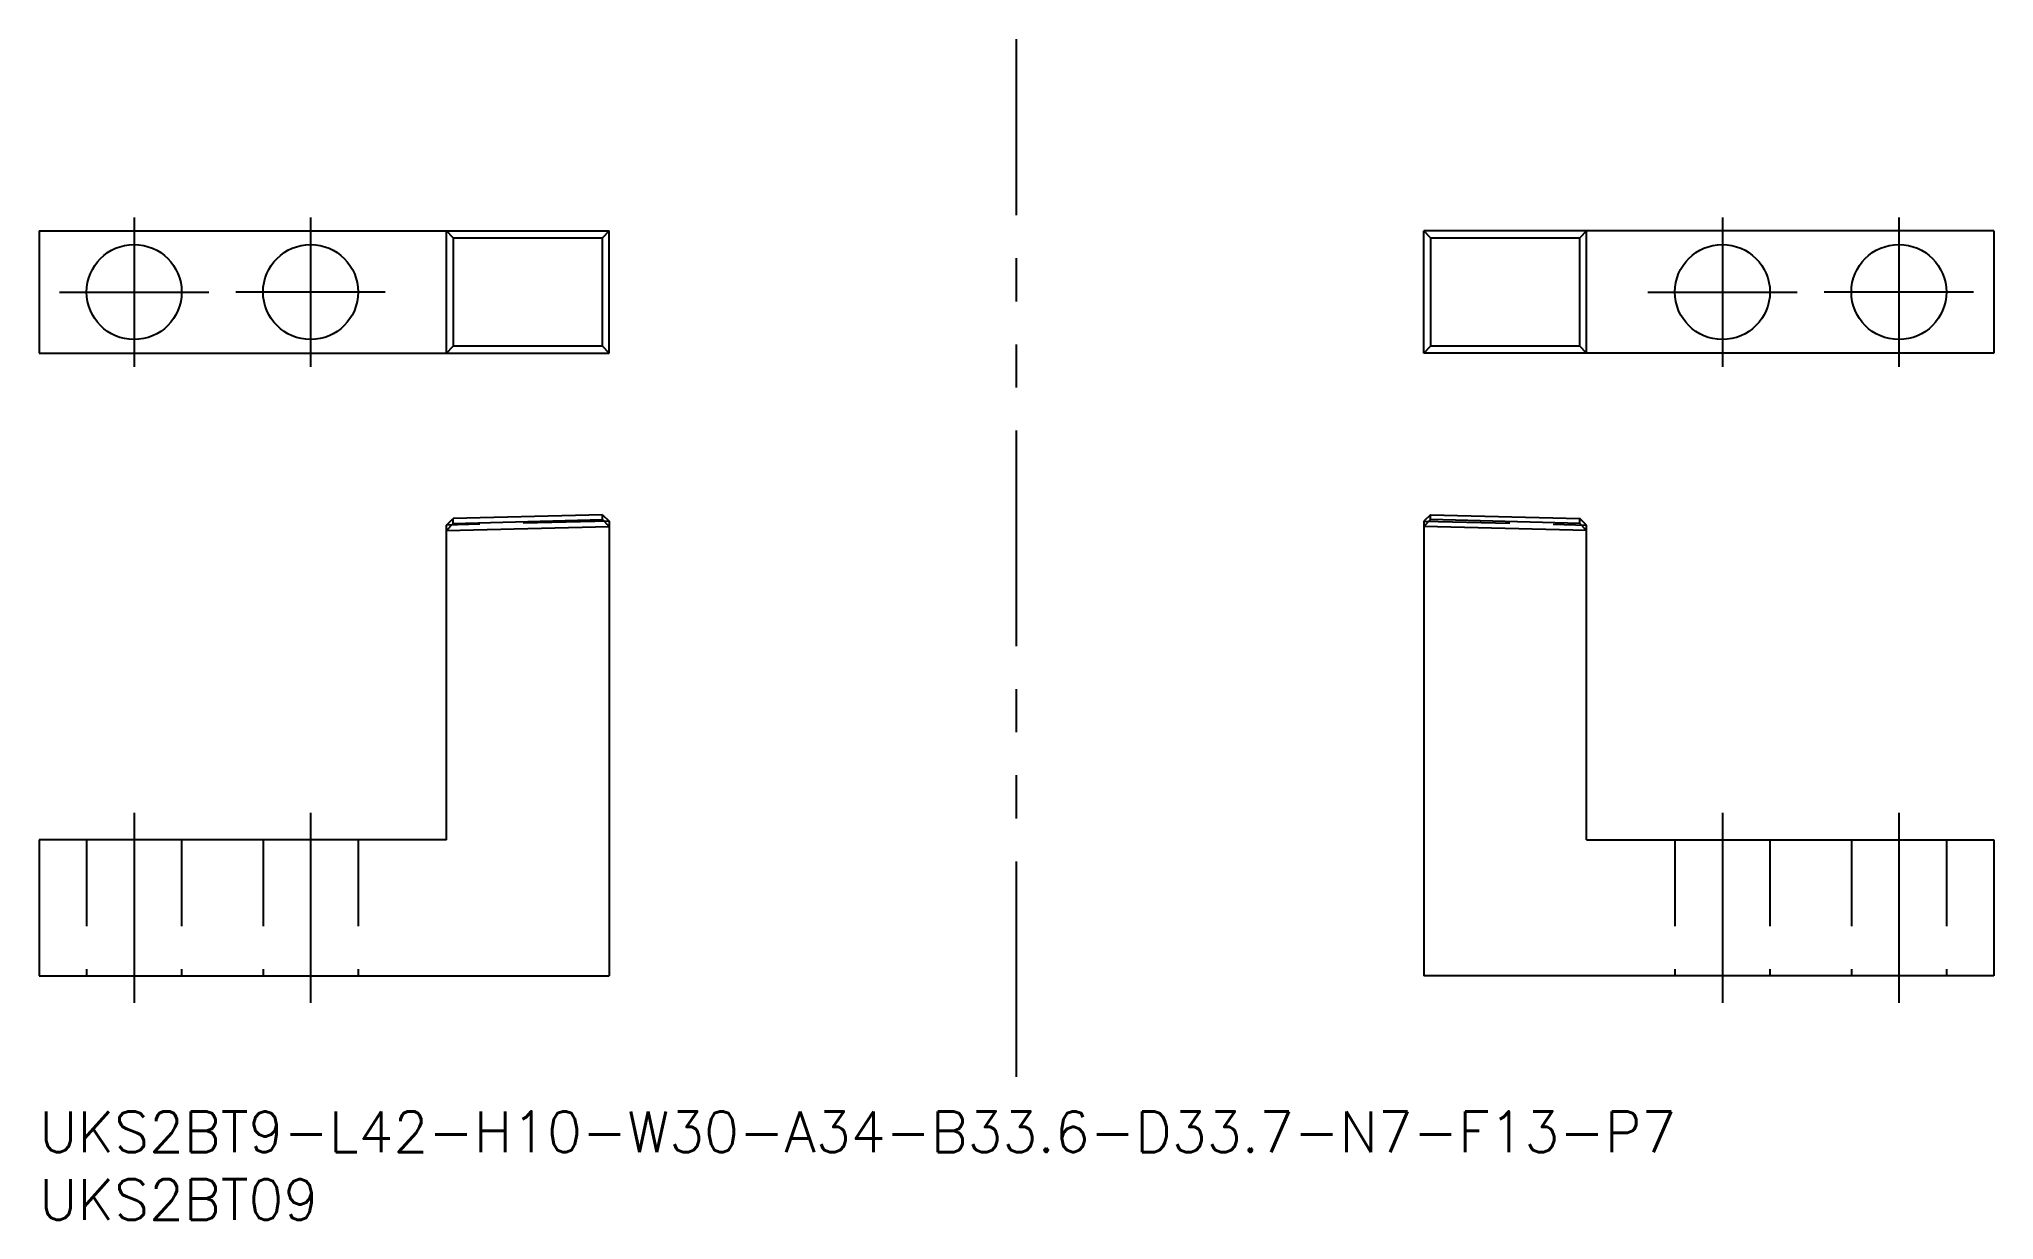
# Model space of a CAD drawing. Extents: x 0 to 144, y -8 to 79.
import ezdxf

# ---------------------------------------------------------------- set-up
doc = ezdxf.new("R2010")
doc.units = 0
doc.header["$LTSCALE"] = 0.5
for name, pattern in [('CENTER', [50.8, 31.75, -6.35, 6.35, -6.35]), ('DASHED', [19.05, 12.7, -6.35]), ('PHANTOM', [63.5, 31.75, -6.35, 6.35, -6.35, 6.35, -6.35])]:
    doc.linetypes.add(name, pattern=pattern)
for name, color, linetype in [('MSM_CENTER', 1, 'CENTER'), ('MSM_CONTINUOUS', 7, 'CONTINUOUS'), ('MSM_DASHED', 4, 'DASHED'), ('MSM_IMAGINARY', 6, 'PHANTOM'), ('MSM_PART_NUMBER', 7, 'CONTINUOUS')]:
    doc.layers.add(name, color=color, linetype=linetype)
doc.styles.get("Standard").update_dxf_attribs({"font": 'txt.shx', "height": 3, "bigfont": 'bigfont.shx'})

msp = doc.modelspace()

# ---------------------------------------------------------------- linework, layer by layer
at = {"layer": 'MSM_CENTER'}
for p, q in [((7, 65.88), (7, 54.88)), ((20, 65.88), (20, 54.88)), ((124, 65.88), (124, 54.88)), ((137, 65.88), (137, 54.88)), ((1.5, 60.38), (12.5, 60.38)), ((25.5, 60.38), (14.5, 60.38)), ((118.5, 60.38), (129.5, 60.38)), ((142.5, 60.38), (131.5, 60.38)), ((7, 22), (7, 8)), ((20, 22), (20, 8)), ((124, 22), (124, 8)), ((137, 22), (137, 8))]:
    msp.add_line(p, q, dxfattribs=at)
at = {"layer": 'MSM_CONTINUOUS'}
for p, q in [((0, 64.88), (42, 64.88)), ((0, 64.88), (0, 55.88)), ((30.5, 64.38), (30, 64.88)), ((30, 55.88), (30, 64.88)), ((42, 64.88), (41.5, 64.38)), ((42, 55.88), (42, 64.88)), ((144, 64.88), (102, 64.88)), ((102.5, 64.38), (102, 64.88)), ((102, 55.88), (102, 64.88)), ((114, 64.88), (113.5, 64.38)), ((114, 55.88), (114, 64.88)), ((144, 64.88), (144, 55.88)), ((30.5, 64.38), (41.5, 64.38)), ((30.5, 64.38), (30.5, 56.38)), ((41.5, 56.38), (41.5, 64.38)), ((102.5, 64.38), (113.5, 64.38)), ((102.5, 64.38), (102.5, 56.38)), ((113.5, 56.38), (113.5, 64.38)), ((30, 55.88), (30.5, 56.38)), ((41.5, 56.38), (30.5, 56.38)), ((42, 55.88), (41.5, 56.38)), ((102, 55.88), (102.5, 56.38)), ((113.5, 56.38), (102.5, 56.38)), ((114, 55.88), (113.5, 56.38)), ((0, 55.88), (42, 55.88)), ((144, 55.88), (102, 55.88)), ((30, 43.2), (30.5, 43.69)), ((30, 42.8), (30.5, 43.33)), ((41.5, 43.97), (30.5, 43.69)), ((30.5, 43.33), (30.5, 43.69)), ((30.5, 43.33), (41.5, 43.61)), ((41.5, 43.61), (41.5, 43.97)), ((41.5, 43.97), (42, 43.5)), ((42, 43.1), (41.5, 43.61)), ((42, 43.5), (42, 10)), ((102.5, 43.97), (102, 43.5)), ((102, 43.1), (102.5, 43.61)), ((102, 43.5), (102, 10)), ((102.5, 43.97), (113.5, 43.69)), ((102.5, 43.61), (102.5, 43.97)), ((113.5, 43.33), (102.5, 43.61)), ((114, 43.2), (113.5, 43.69)), ((113.5, 43.33), (113.5, 43.69)), ((114, 42.8), (113.5, 43.33)), ((30, 20), (30, 43.2)), ((30, 42.8), (42, 43.1)), ((114, 42.8), (102, 43.1)), ((114, 20), (114, 43.2)), ((30, 20), (0, 20)), ((0, 20), (0, 10)), ((114, 20), (144, 20)), ((144, 20), (144, 10)), ((0, 10), (42, 10)), ((144, 10), (102, 10))]:
    msp.add_line(p, q, dxfattribs=at)
for centre in [(7, 60.38), (20, 60.38), (124, 60.38), (137, 60.38)]:
    msp.add_circle(centre, 3.5, dxfattribs=at)
at = {"layer": 'MSM_DASHED'}
for p, q in [((42, 43.5), (30, 43.2)), ((102, 43.5), (114, 43.2)), ((3.5, 20), (3.5, 10)), ((10.5, 20), (10.5, 10)), ((16.5, 20), (16.5, 10)), ((23.5, 20), (23.5, 10)), ((120.5, 20), (120.5, 10)), ((127.5, 20), (127.5, 10)), ((133.5, 20), (133.5, 10)), ((140.5, 20), (140.5, 10))]:
    msp.add_line(p, q, dxfattribs=at)
at = {"layer": 'MSM_IMAGINARY'}
msp.add_line((72, 2.54), (72, 79.02), dxfattribs=at)

# ---------------------------------------------------------------- texts
at = {"layer": 'MSM_PART_NUMBER'}
for s, p in [('UKS2BT9-L42-H10-W30-A34-B33.6-D33.7-N7-F13-P7', (0, -3)), ('UKS2BT09', (0, -8))]:
    msp.add_text(s, height=3, dxfattribs=at).set_placement(p)

doc.saveas('drawing.dxf')
